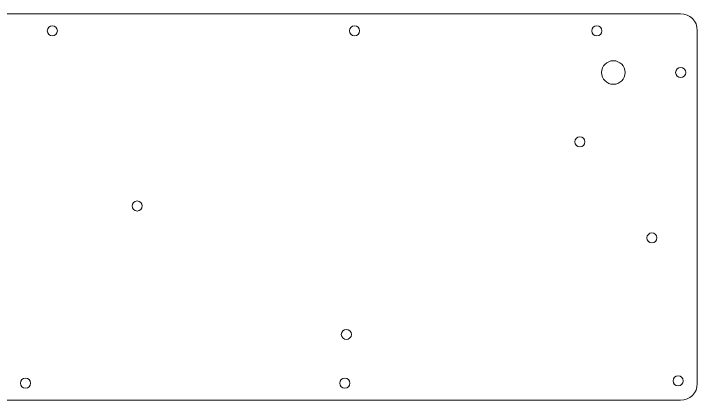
# Model space of a CAD drawing. Header units: millimetres. Extents: x -961 to -101, y 26 to 952.
# Drawn here: x -711.3 to -507.7, y 709.5 to 824.5 of the extents above; entities that cross this region are included whole.
import ezdxf

# ---------------------------------------------------------------- set-up
doc = ezdxf.new("R2010")
doc.units = ezdxf.units.MM
doc.header["$MEASUREMENT"] = 0
doc.layers.add('Layer 1', color=7, linetype='Continuous')

msp = doc.modelspace()

# ---------------------------------------------------------------- linework, layer by layer
at = {"layer": 'Layer 1', "color": 250, "lineweight": 9}
for centre, major_axis in [((-699.787, 819.3924), (0, 1.5001)), ((-609.787, 819.3924), (0, 1.5001)), ((-537.6401, 819.3924), (0, 1.5001)), ((-532.7337, 806.9925), (0, 3.5)), ((-512.6869, 806.9924), (0, 1.5001)), ((-542.6837, 786.3925), (0, 1.5)), ((-674.5337, 767.2925), (0, 1.5)), ((-521.2534, 757.7903), (0, 1.5)), ((-612.2337, 729.0925), (0, 1.5)), ((-513.4746, 715.2751), (0, 1.5001)), ((-707.7803, 714.5925), (0, 1.5001)), ((-612.6869, 714.5925), (0, 1.5001))]:
    msp.add_ellipse(centre, major_axis=major_axis, ratio=1, dxfattribs=at)
msp.add_open_spline([(-807.7337, 824.4925), (-807.7337, 824.4925), (-512.7337, 824.4925), (-512.7337, 824.4925), (-512.7337, 824.4925), (-509.9837, 824.4925), (-507.7337, 822.2425), (-507.7337, 819.4925), (-507.7337, 819.4925), (-507.7337, 819.4925), (-507.7337, 714.4926), (-507.7337, 714.4926), (-507.7337, 714.4926), (-507.7337, 711.7426), (-509.9837, 709.4926), (-512.7337, 709.4926), (-512.7337, 709.4926), (-512.7337, 709.4926), (-807.7337, 709.4926), (-807.7337, 709.4926), (-807.7337, 709.4926), (-810.4837, 709.4926), (-812.7337, 711.7426), (-812.7337, 714.4926), (-812.7337, 714.4926), (-812.7337, 714.4926), (-812.7337, 819.4925), (-812.7337, 819.4925), (-812.7337, 819.4925), (-812.7337, 822.2425), (-810.4837, 824.4925), (-807.7337, 824.4925)], degree=3, knots=[0, 0, 0, 0, 0.11111111, 0.11111111, 0.11111111, 0.11111111, 0.22222222, 0.22222222, 0.22222222, 0.22222222, 0.33333333, 0.33333333, 0.33333333, 0.33333333, 0.44444444, 0.44444444, 0.44444444, 0.44444444, 0.55555556, 0.55555556, 0.55555556, 0.55555556, 0.66666667, 0.66666667, 0.66666667, 0.66666667, 0.77777778, 0.77777778, 0.77777778, 0.77777778, 1, 1, 1, 1], dxfattribs=at)

doc.saveas('drawing.dxf')
